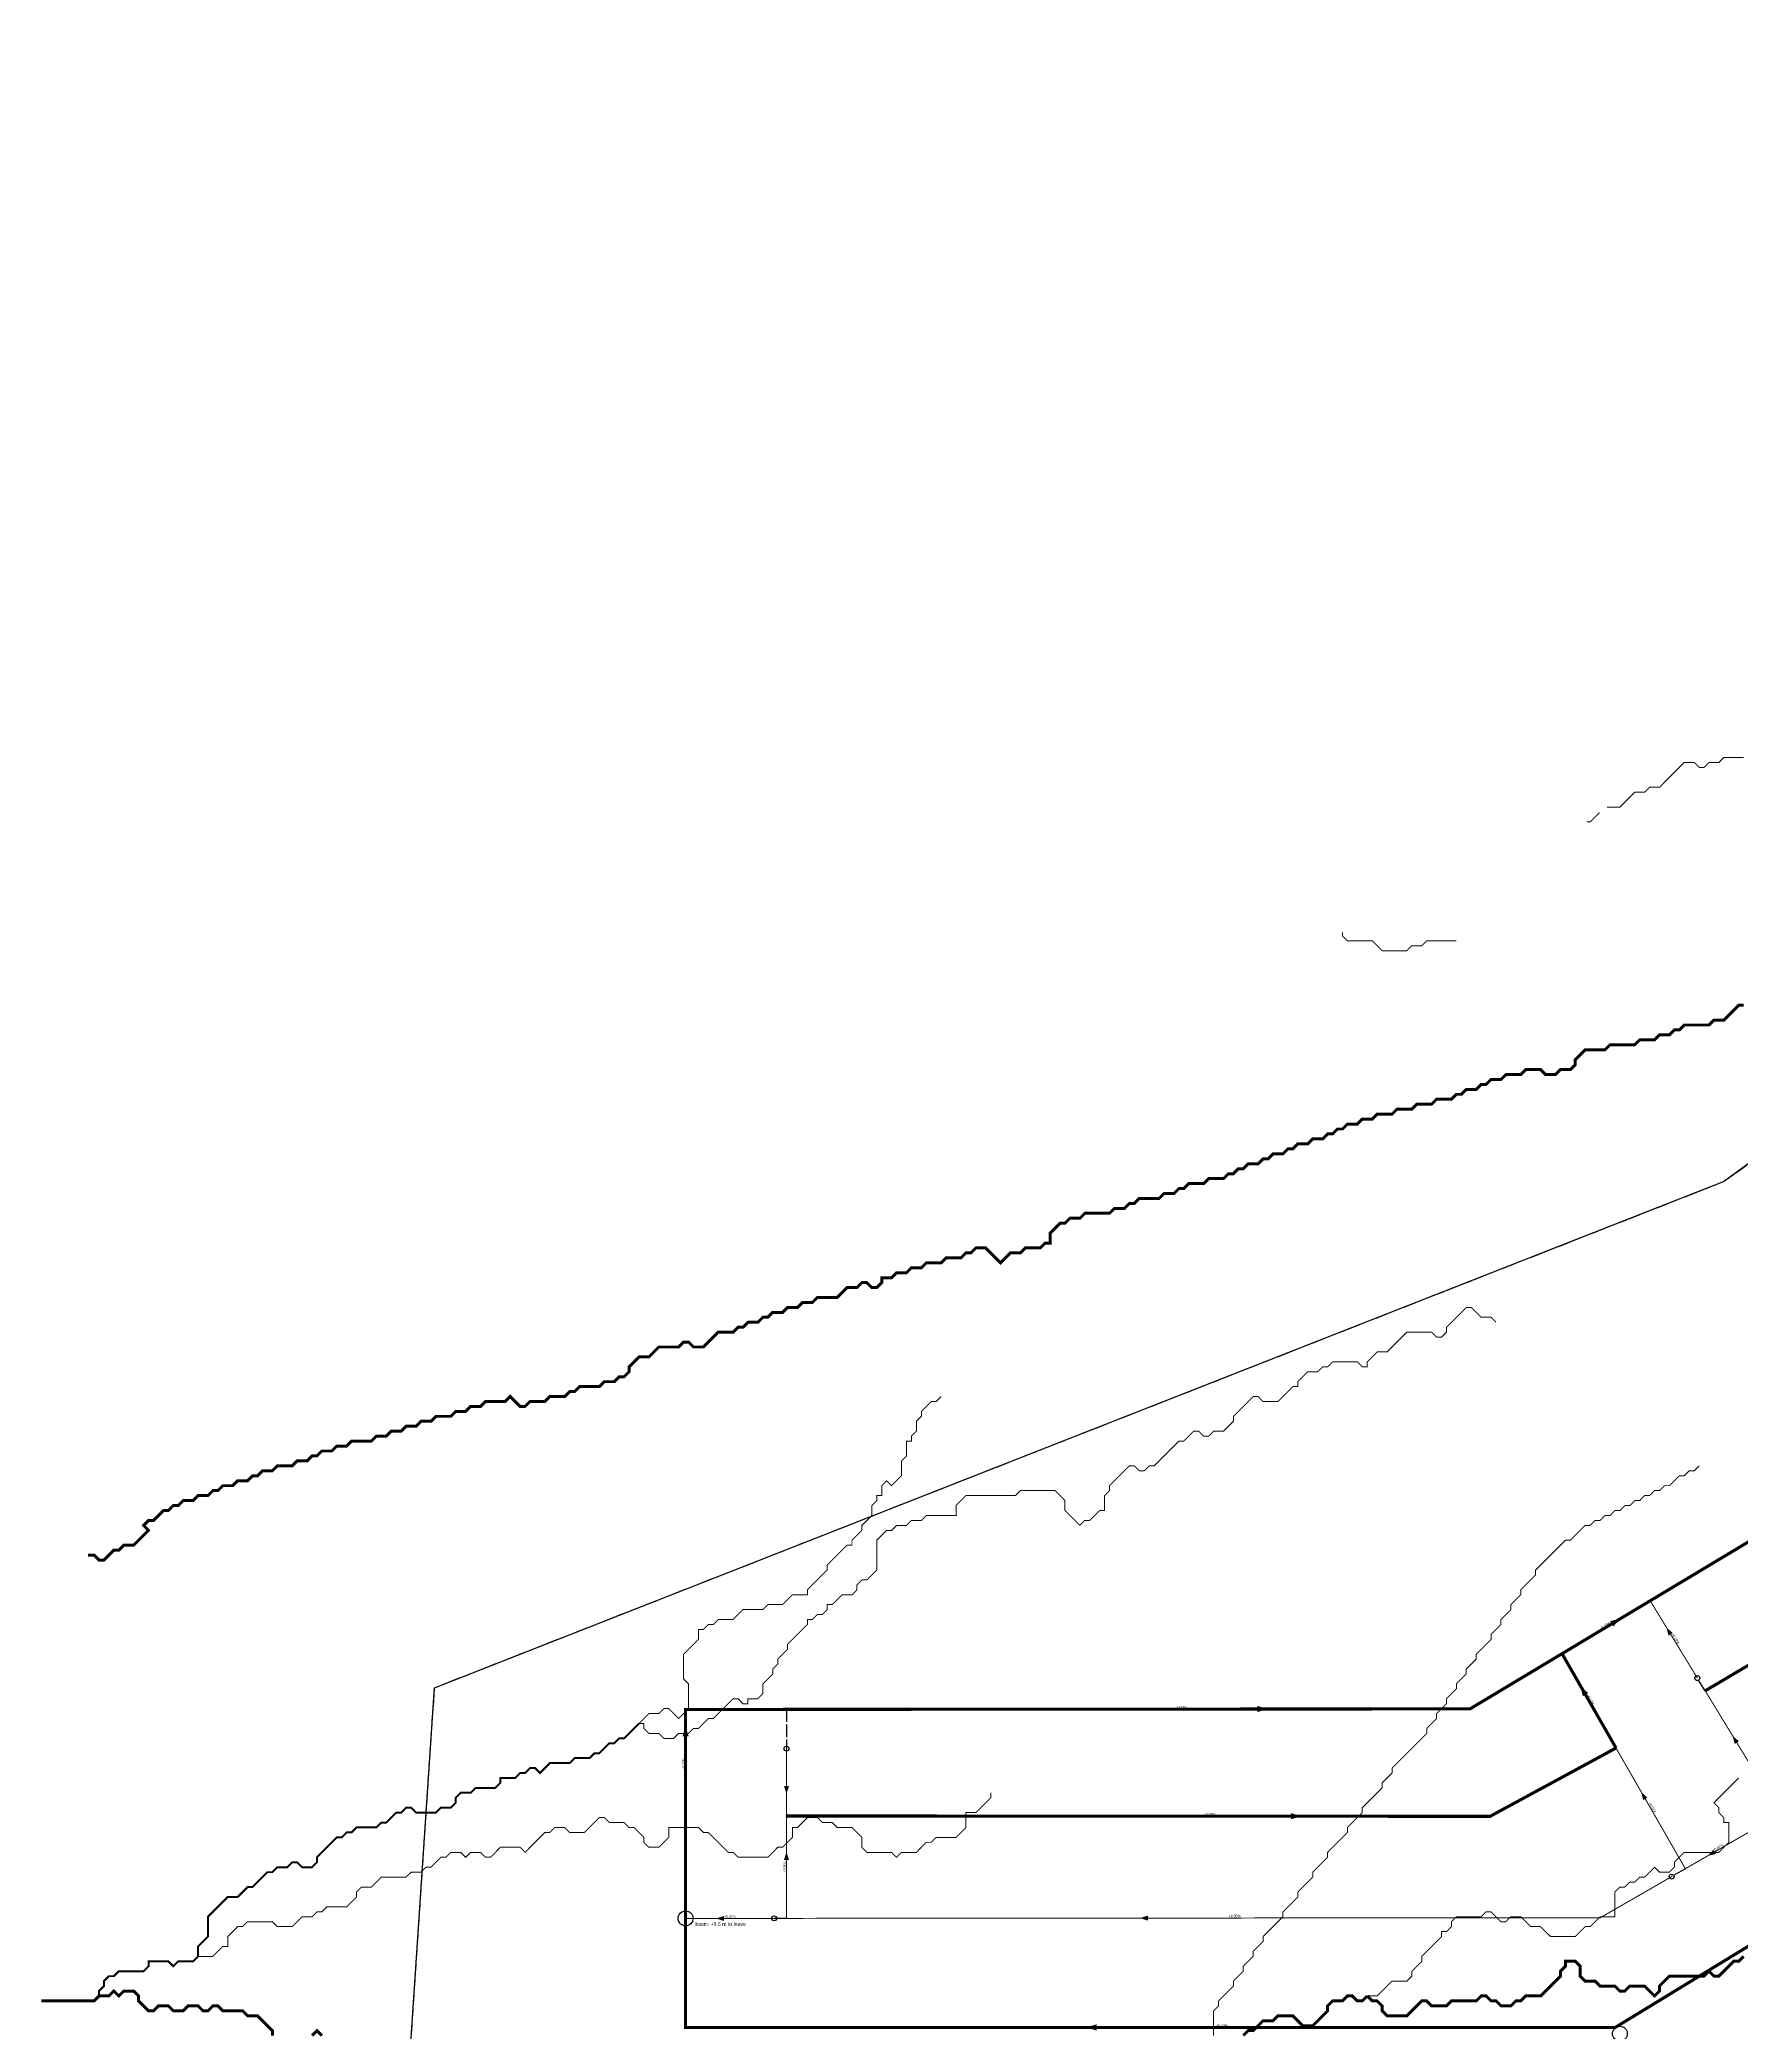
# Model space of a CAD drawing. Header units: metres. Extents: x 442821 to 452274, y 2561971 to 2571293.
# Drawn here: x 442891 to 444265, y 2566071 to 2567680 of the extents above; entities that cross this region are included whole.
import ezdxf
from ezdxf.enums import TextEntityAlignment as Align

# ---------------------------------------------------------------- set-up
doc = ezdxf.new("R2010")
doc.units = ezdxf.units.M
doc.header["$LTSCALE"] = 8
doc.linetypes.add('DASHDOT', pattern=[3.556, 2.54, -0.508, 0, -0.508])
doc.linetypes.add('DASHED', pattern=[1.524, 1.27, -0.254])
for name, color, linetype in [('A_ARROWS', 7, 'Continuous'), ('A_BASINS', 1, 'Continuous'), ('A_BRANCH', 7, 'Continuous'), ('A_CATCHMENTS', 7, 'Continuous'), ('A_ENVELOPE', 3, 'Continuous'), ('A_GRADIENT', 8, 'Continuous'), ('A_HEAD_GAP', 8, 'Continuous'), ('A_HEADS', 8, 'Continuous'), ('A_LATERAL', 7, 'Continuous'), ('A_STREAMS', 5, 'Continuous'), ('A_SUBMAIN', 7, 'Continuous')]:
    doc.layers.add(name, color=color, linetype=linetype)

msp = doc.modelspace()

# ---------------------------------------------------------------- linework, layer by layer
at = {"layer": 'A_ARROWS', "color": 1}
for points in [[(444167.4, 2566404.7), (444161.8, 2566398.4), (444159.2, 2566402.7)], [(444204.7, 2566397.6), (444209.8, 2566393.2), (444206.4, 2566391.1)], [(444135.3, 2566350.4), (444141.5, 2566344.7), (444137.2, 2566342.2)], [(443882.3, 2566331.8), (443874.3, 2566329.3), (443874.3, 2566334.3)], [(443412.6, 2566317.8), (443415.1, 2566309.8), (443410.1, 2566309.8)], [(444258.2, 2566310.1), (444263.2, 2566305.7), (444259.8, 2566303.6)], [(443494.1, 2566263.2), (443492.1, 2566269.6), (443496.1, 2566269.6)], [(444184.4, 2566264.8), (444189.3, 2566260.2), (444185.9, 2566258.2)], [(443909.5, 2566245.2), (443901.5, 2566242.7), (443901.5, 2566247.7)], [(443494.1, 2566216.3), (443496.1, 2566209.9), (443492.1, 2566209.9)], [(444238.2, 2566213.2), (444242.7, 2566218.2), (444244.7, 2566214.7)], [(443437.2, 2566162.6), (443443.6, 2566164.6), (443443.6, 2566160.6)], [(443779.6, 2566162.9), (443786, 2566164.9), (443786, 2566160.9)], [(443736.5, 2566074.6), (443744.5, 2566077.1), (443744.5, 2566072.1)]]:
    msp.add_solid(points, dxfattribs=at)
at = {"layer": 'A_BASINS', "color": 1}
for centre in [(443412.6, 2566162.6), (444167.1, 2566069.5)]:
    msp.add_circle(centre, 6, dxfattribs=at)
at = {"layer": 'A_BRANCH', "color": 1, "linetype": 'DASHED', "const_width": 0.8}
for points in [[(444229.7, 2566356.8), (444191.6, 2566419.2)], [(443494.1, 2566299.8), (443494.1, 2566245.4)], [(444274.2, 2566234), (444220, 2566202.8)], [(444208.9, 2566196.4), (444151.3, 2566163.2), (443494.1, 2566162.7)], [(443484.1, 2566162.7), (443412.6, 2566162.6)]]:
    msp.add_lwpolyline(points, dxfattribs=at)
at = {"layer": 'A_CATCHMENTS', "color": 1, "linetype": 'DASHED'}
msp.add_lwpolyline([(443922.9, 2562555.5), (443114.8, 2564922.9), (443209.9, 2566349), (444250.9, 2566757.8), (444822.5, 2567173.8), (445231.1, 2567163.3), (445231.1, 2567163.3), (445237.1, 2567172.3), (445244.5, 2567184.4), (445255, 2567200.2), (445266.2, 2567216), (445278.3, 2567231.8), (445291.3, 2567247.6), (445305, 2567263.4), (445319.7, 2567279.2), (445363.4, 2567324.2), (445388.2, 2567348.5), (445356, 2567395.9), (445444.1, 2567418.6), (445577.2, 2567680.1), (447425.1, 2567544.9)], dxfattribs=at)
at = {"layer": 'A_ENVELOPE', "color": 3}
msp.add_lwpolyline([(443922.9, 2562555.5), (443114.8, 2564922.9), (443209.9, 2566349), (444250.9, 2566757.8), (445002, 2567304.5), (445444.1, 2567418.6), (445577.2, 2567680.1), (447477.5, 2567541)], dxfattribs=at)
at = {"layer": 'A_HEAD_GAP', "color": 8, "linetype": 'DASHED'}
for points in [[(444236, 2566346.5), (444229.7, 2566356.8)], [(443494.1, 2566331.5), (443494.1, 2566299.8)], [(444220, 2566202.8), (444208.9, 2566196.4)], [(443494.1, 2566162.7), (443484.1, 2566162.7)]]:
    msp.add_lwpolyline(points, dxfattribs=at)
at = {"layer": 'A_HEADS', "color": 1}
for centre in [(444229.7, 2566356.8), (443494.1, 2566299.8), (444208.9, 2566196.4), (443484.1, 2566162.7)]:
    msp.add_circle(centre, 2, dxfattribs=at)
at = {"layer": 'A_LATERAL', "color": 1, "linetype": 'DASHDOT', "const_width": 0.8}
msp.add_lwpolyline([(444296.7, 2566247), (444236, 2566346.5)], dxfattribs=at)
at = {"layer": 'A_LATERAL', "color": 1, "linetype": 'DASHED', "const_width": 0.8}
for points in [[(444220, 2566202.8), (444164, 2566300.3)], [(443494.1, 2566162.7), (443494.1, 2566245.4)]]:
    msp.add_lwpolyline(points, dxfattribs=at)
at = {"layer": 'A_STREAMS', "color": 5}
for points, const_width in [([(444267.1, 2567100.4), (444263.1, 2567100.4), (444259.1, 2567100.4), (444255.1, 2567100.4), (444251.1, 2567100.4), (444247.1, 2567096.4), (444243.1, 2567096.4), (444239.1, 2567096.4), (444235.1, 2567092.4), (444231.1, 2567092.4), (444227.1, 2567096.4), (444223.1, 2567096.4), (444219.1, 2567096.4), (444215.1, 2567092.4), (444211.1, 2567088.4), (444207.1, 2567084.4), (444203.1, 2567080.4), (444199.1, 2567076.3), (444195.1, 2567076.3), (444191.1, 2567076.3), (444187.1, 2567072.3), (444183.1, 2567072.3), (444179.1, 2567072.3), (444175.1, 2567068.3), (444171.1, 2567064.3), (444167.1, 2567060.3), (444163.1, 2567060.3), (444159.1, 2567060.3), (444156.8, 2567060.3)], 0.8), ([(444150.6, 2567055.9), (444147.1, 2567052.3), (444143.1, 2567048.3), (444140.3, 2567048.3)], 0.8), ([(444035.1, 2566952.3), (444031.1, 2566952.3), (444027.1, 2566952.3), (444023.1, 2566952.3), (444019.1, 2566952.3), (444015.1, 2566952.3), (444011.1, 2566952.3), (444007.1, 2566948.3), (444003.1, 2566948.3), (443999.1, 2566948.3), (443995.1, 2566944.3), (443991.1, 2566944.3), (443987.1, 2566944.3), (443983.1, 2566944.3), (443979.1, 2566944.3), (443975.1, 2566944.3), (443971.1, 2566948.3), (443967.1, 2566952.3), (443963.1, 2566952.3), (443959.1, 2566952.3), (443955.1, 2566952.3), (443951.1, 2566952.3), (443947.1, 2566952.3), (443943.1, 2566956.3), (443943.1, 2566959.2)], 0.8), ([(444267.1, 2566900.3), (444263.1, 2566900.3), (444259.1, 2566896.3), (444255.1, 2566892.3), (444251.1, 2566888.3), (444247.1, 2566888.3), (444243.1, 2566888.3), (444239.1, 2566884.3), (444235.1, 2566884.3), (444231.1, 2566884.3), (444227.1, 2566884.3), (444223.1, 2566884.3), (444219.1, 2566884.3), (444215.1, 2566880.3), (444211.1, 2566880.3), (444207.1, 2566876.3), (444203.1, 2566876.3), (444199.1, 2566876.3), (444195.1, 2566872.3), (444191.1, 2566872.3), (444187.1, 2566872.3), (444183.1, 2566872.3), (444179.1, 2566868.3), (444175.1, 2566868.3), (444171.1, 2566868.3), (444167.1, 2566868.3), (444163.1, 2566868.3), (444159.1, 2566868.3), (444155.1, 2566864.3), (444151.1, 2566864.3), (444147.1, 2566864.3), (444143.1, 2566864.3), (444139.1, 2566864.3), (444135.1, 2566860.3), (444131.1, 2566856.3), (444131.1, 2566852.3), (444127.1, 2566848.3), (444123.1, 2566848.3), (444119.1, 2566848.3), (444115.1, 2566844.3), (444111.1, 2566844.3), (444107.1, 2566844.3), (444103.1, 2566848.3), (444099.1, 2566848.3), (444095.1, 2566848.3), (444091.1, 2566848.3), (444087.1, 2566844.3), (444083.1, 2566844.3), (444079.1, 2566844.3), (444075.1, 2566844.3), (444071.1, 2566840.3), (444067.1, 2566840.3), (444063.1, 2566840.3), (444059.1, 2566836.3), (444055.1, 2566836.3), (444051.1, 2566832.3), (444047.1, 2566832.3), (444043.1, 2566832.3), (444039.1, 2566828.3), (444035.1, 2566828.3), (444031.1, 2566824.3), (444027.1, 2566824.3), (444023.1, 2566824.3), (444019.1, 2566824.3), (444015.1, 2566820.3), (444011.1, 2566820.3), (444007.1, 2566820.3), (444003.1, 2566820.3), (443999.1, 2566816.3), (443995.1, 2566816.3), (443991.1, 2566816.3), (443987.1, 2566816.3), (443983.1, 2566812.3), (443979.1, 2566812.3), (443975.1, 2566812.3), (443971.1, 2566812.3), (443967.1, 2566808.3), (443963.1, 2566808.3), (443959.1, 2566808.3), (443955.1, 2566804.3), (443951.1, 2566804.3), (443947.1, 2566804.3), (443943.1, 2566800.3), (443939.1, 2566800.3), (443935.1, 2566796.3), (443931.1, 2566796.3), (443927.1, 2566792.3), (443923.1, 2566792.3), (443919.1, 2566792.3), (443915.1, 2566788.2), (443911, 2566788.2), (443907, 2566788.2), (443903, 2566784.2), (443899, 2566784.2), (443895, 2566780.2), (443891, 2566780.2), (443887, 2566780.2), (443883, 2566776.2), (443879, 2566776.2), (443875, 2566772.2), (443871, 2566772.2), (443867, 2566772.2), (443863, 2566768.2), (443859, 2566768.2), (443855, 2566764.2), (443851, 2566764.2), (443847, 2566760.2), (443843, 2566760.2), (443839, 2566760.2), (443835, 2566760.2), (443831, 2566756.2), (443827, 2566756.2), (443823, 2566756.2), (443819, 2566756.2), (443815, 2566752.2), (443811, 2566752.2), (443807, 2566748.2), (443803, 2566748.2), (443799, 2566748.2), (443795, 2566744.2), (443791, 2566744.2), (443787, 2566744.2), (443783, 2566744.2), (443779, 2566744.2), (443775, 2566740.2), (443771, 2566740.2), (443767, 2566736.2), (443763, 2566736.2), (443759, 2566736.2), (443755, 2566732.2), (443751, 2566732.2), (443747, 2566732.2), (443743, 2566732.2), (443739, 2566732.2), (443735, 2566732.2), (443731, 2566728.2), (443727, 2566728.2), (443723, 2566728.2), (443719, 2566724.2), (443715, 2566724.2), (443711, 2566720.2), (443707, 2566716.2), (443707, 2566712.2), (443707, 2566708.2), (443703, 2566708.2), (443699, 2566704.2), (443695, 2566704.2), (443691, 2566704.2), (443687, 2566704.2), (443683, 2566700.2), (443679, 2566700.2), (443675, 2566700.2), (443671, 2566696.2), (443667, 2566692.2), (443663, 2566696.2), (443659, 2566700.2), (443655, 2566704.2), (443651, 2566704.2), (443647, 2566704.2), (443643, 2566700.2), (443639, 2566700.2), (443635, 2566696.2), (443631, 2566696.2), (443627, 2566696.2), (443623, 2566696.2), (443619, 2566692.2), (443615, 2566692.2), (443611, 2566692.2), (443607, 2566692.2), (443603, 2566688.2), (443599, 2566688.2), (443595, 2566688.2), (443591, 2566684.2), (443587, 2566684.2), (443583, 2566684.2), (443579, 2566680.2), (443575, 2566680.2), (443571, 2566680.2), (443571, 2566676.2), (443567, 2566672.2), (443563, 2566672.2), (443559, 2566676.2), (443555, 2566676.2), (443551, 2566672.2), (443547, 2566672.2), (443543, 2566672.2), (443539, 2566668.2), (443535, 2566664.2), (443531, 2566664.2), (443527, 2566664.2), (443523, 2566664.2), (443519, 2566664.2), (443515, 2566660.2), (443511, 2566660.2), (443507, 2566660.2), (443503, 2566656.2), (443499, 2566656.2), (443495, 2566656.2), (443491, 2566652.2), (443487, 2566652.2), (443483, 2566652.2), (443479, 2566648.2), (443475, 2566648.2), (443471, 2566644.2), (443467, 2566644.2), (443463, 2566644.2), (443459, 2566640.2), (443455, 2566640.2), (443451, 2566636.2), (443447, 2566636.2), (443443, 2566636.2), (443439, 2566636.2), (443435, 2566632.2), (443431, 2566628.2), (443427, 2566624.2), (443423, 2566624.2), (443419, 2566624.2), (443415, 2566628.2), (443411, 2566628.2), (443407, 2566624.2), (443403, 2566624.2), (443399, 2566624.2), (443395, 2566624.2), (443391, 2566624.2), (443387, 2566620.2), (443383, 2566616.2), (443379, 2566616.2), (443375, 2566616.2), (443371, 2566612.2), (443367, 2566608.2), (443367, 2566604.2), (443363, 2566600.2), (443359, 2566600.2), (443355, 2566596.2), (443351, 2566596.2), (443347, 2566596.2), (443343, 2566592.2), (443339, 2566592.2), (443335, 2566592.2), (443331, 2566592.2), (443327, 2566592.2), (443323, 2566588.2), (443319, 2566588.2), (443315, 2566584.2), (443311, 2566584.2), (443307, 2566584.2), (443303, 2566584.2), (443299, 2566580.2), (443295, 2566580.2), (443291, 2566580.2), (443287, 2566580.2), (443283, 2566576.2), (443279, 2566576.2), (443275, 2566580.2), (443271, 2566584.2), (443267, 2566580.2), (443263, 2566580.2), (443259, 2566580.2), (443255, 2566580.2), (443251, 2566580.2), (443247, 2566576.2), (443243, 2566576.2), (443239, 2566576.2), (443235, 2566572.2), (443231, 2566572.2), (443227, 2566572.2), (443223, 2566568.2), (443219, 2566568.2), (443215, 2566568.2), (443211, 2566568.2), (443207, 2566564.2), (443203, 2566564.2), (443199, 2566564.2), (443195, 2566560.2), (443191, 2566560.2), (443186.9, 2566560.2), (443182.9, 2566556.2), (443178.9, 2566556.2), (443174.9, 2566556.2), (443170.9, 2566552.2), (443166.9, 2566552.2), (443162.9, 2566552.2), (443158.9, 2566548.2), (443154.9, 2566548.2), (443150.9, 2566548.2), (443146.9, 2566548.2), (443142.9, 2566548.2), (443138.9, 2566544.2), (443134.9, 2566544.2), (443130.9, 2566544.2), (443126.9, 2566540.2), (443122.9, 2566540.2), (443118.9, 2566540.2), (443114.9, 2566536.2), (443110.9, 2566536.2), (443106.9, 2566532.2), (443102.9, 2566532.2), (443098.9, 2566532.2), (443094.9, 2566528.2), (443090.9, 2566528.2), (443086.9, 2566528.2), (443082.9, 2566528.2), (443078.9, 2566524.2), (443074.9, 2566524.2), (443070.9, 2566524.2), (443066.9, 2566520.2), (443062.9, 2566520.2), (443058.9, 2566516.2), (443054.9, 2566516.2), (443050.9, 2566516.2), (443046.9, 2566512.2), (443042.9, 2566512.2), (443038.9, 2566512.2), (443034.9, 2566508.2), (443030.9, 2566508.2), (443026.9, 2566504.2), (443022.9, 2566504.2), (443018.9, 2566504.2), (443014.9, 2566500.1), (443010.9, 2566500.1), (443006.9, 2566500.1), (443002.9, 2566496.1), (442998.9, 2566496.1), (442994.9, 2566492.1), (442990.9, 2566492.1), (442986.9, 2566488.1), (442982.9, 2566484.1), (442978.9, 2566484.1), (442974.9, 2566480.1), (442978.9, 2566476.1), (442974.9, 2566472.1), (442970.9, 2566468.1), (442966.9, 2566464.1), (442962.9, 2566464.1), (442958.9, 2566464.1), (442954.9, 2566460.1), (442950.9, 2566460.1), (442946.9, 2566456.1), (442942.9, 2566452.1), (442938.9, 2566452.1), (442934.9, 2566456.1), (442930.9, 2566456.1), (442929.9, 2566456.1)], 2.4), ([(444067.1, 2566644.2), (444063.1, 2566648.2), (444059.1, 2566648.2), (444055.1, 2566648.2), (444051.1, 2566652.2), (444047.1, 2566656.2), (444043.1, 2566656.2), (444039.1, 2566652.2), (444035.1, 2566648.2), (444031.1, 2566644.2), (444027.1, 2566640.2), (444027.1, 2566636.2), (444023.1, 2566632.2), (444019.1, 2566632.2), (444015.1, 2566636.2), (444011.1, 2566636.2), (444007.1, 2566636.2), (444003.1, 2566636.2), (443999.1, 2566636.2), (443995.1, 2566636.2), (443991.1, 2566632.2), (443987.1, 2566628.2), (443983.1, 2566624.2), (443979.1, 2566620.2), (443975.1, 2566620.2), (443971.1, 2566620.2), (443967.1, 2566616.2), (443963.1, 2566612.2), (443963.1, 2566608.2), (443959.1, 2566608.2), (443955.1, 2566612.2), (443951.1, 2566612.2), (443947.1, 2566612.2), (443943.1, 2566612.2), (443939.1, 2566612.2), (443935.1, 2566612.2), (443931.1, 2566608.2), (443927.1, 2566608.2), (443923.1, 2566604.2), (443919.1, 2566604.2), (443915.1, 2566604.2), (443911, 2566600.2), (443907, 2566596.2), (443907, 2566592.2), (443903, 2566592.2), (443899, 2566588.2), (443895, 2566584.2), (443891, 2566580.2), (443887, 2566580.2), (443883, 2566580.2), (443879, 2566580.2), (443875, 2566584.2), (443871, 2566584.2), (443867, 2566580.2), (443863, 2566576.2), (443859, 2566572.2), (443855, 2566568.2), (443855, 2566564.2), (443851, 2566560.2), (443847, 2566556.2), (443843, 2566556.2), (443839, 2566556.2), (443835, 2566552.2), (443831, 2566552.2), (443827, 2566556.2), (443823, 2566556.2), (443819, 2566552.2), (443815, 2566548.2), (443811, 2566548.2), (443807, 2566544.2), (443803, 2566540.2), (443799, 2566536.2), (443795, 2566532.2), (443791, 2566528.2), (443787, 2566528.2), (443783, 2566524.2), (443779, 2566524.2), (443775, 2566528.2), (443771, 2566528.2), (443767, 2566524.2), (443763, 2566520.2), (443759, 2566516.2), (443755, 2566512.2), (443755, 2566508.2), (443751, 2566504.2), (443751, 2566500.1), (443751, 2566496.1), (443751, 2566492.1), (443747, 2566492.1), (443743, 2566488.1), (443739, 2566484.1), (443735, 2566484.1), (443731, 2566480.1), (443727, 2566484.1), (443723, 2566488.1), (443719, 2566492.1), (443719, 2566496.1), (443719, 2566500.1), (443715, 2566504.2), (443711, 2566508.2), (443707, 2566508.2), (443703, 2566508.2), (443699, 2566508.2), (443695, 2566508.2), (443691, 2566508.2), (443687, 2566508.2), (443683, 2566508.2), (443679, 2566504.2), (443675, 2566504.2), (443671, 2566504.2), (443667, 2566504.2), (443663, 2566504.2), (443659, 2566504.2), (443655, 2566504.2), (443651, 2566504.2), (443647, 2566504.2), (443643, 2566504.2), (443639, 2566504.2), (443635, 2566500.1), (443631, 2566496.1), (443631, 2566492.1), (443631, 2566488.1), (443627, 2566488.1), (443623, 2566488.1), (443619, 2566488.1), (443615, 2566488.1), (443611, 2566488.1), (443607, 2566488.1), (443603, 2566484.1), (443599, 2566484.1), (443595, 2566484.1), (443591, 2566480.1), (443587, 2566480.1), (443583, 2566480.1), (443579, 2566476.1), (443575, 2566476.1), (443571, 2566472.1), (443567, 2566468.1), (443567, 2566464.1), (443567, 2566460.1), (443567, 2566456.1), (443567, 2566452.1), (443567, 2566448.1), (443567, 2566444.1), (443563, 2566440.1), (443559, 2566436.1), (443555, 2566436.1), (443551, 2566432.1), (443551, 2566428.1), (443547, 2566424.1), (443543, 2566424.1), (443539, 2566424.1), (443535, 2566420.1), (443531, 2566416.1), (443527, 2566416.1), (443527, 2566412.1), (443523, 2566408.1), (443519, 2566408.1), (443515, 2566404.1), (443511, 2566404.1), (443511, 2566400.1), (443507, 2566396.1), (443503, 2566392.1), (443499, 2566388.1), (443495, 2566384.1), (443495, 2566380.1), (443491, 2566376.1), (443487, 2566372.1), (443487, 2566368.1), (443483, 2566364.1), (443483, 2566360.1), (443479, 2566356.1), (443475, 2566352.1), (443475, 2566348.1), (443475, 2566344.1), (443471, 2566340.1), (443467, 2566340.1), (443463, 2566340.1), (443463, 2566336.1), (443459, 2566336.1), (443455, 2566340.1), (443451, 2566340.1), (443447, 2566336.1), (443443, 2566332.1), (443439, 2566328.1), (443435, 2566324.1), (443431, 2566324.1), (443427, 2566320.1), (443423, 2566316.1), (443419, 2566316.1), (443415, 2566312.1), (443411, 2566312.1), (443407, 2566312.1), (443403, 2566308.1), (443399, 2566308.1), (443395, 2566308.1), (443391, 2566312.1), (443387, 2566312.1), (443383, 2566312.1), (443379, 2566316.1), (443379, 2566320.1), (443375, 2566320.1)], 0.8), ([(443619, 2566584.2), (443615, 2566580.2), (443611, 2566580.2), (443607, 2566576.2), (443603, 2566572.2), (443603, 2566568.2), (443599, 2566564.2), (443599, 2566560.2), (443599, 2566556.2), (443595, 2566552.2), (443595, 2566548.2), (443591, 2566548.2), (443591, 2566544.2), (443591, 2566540.2), (443591, 2566536.2), (443587, 2566532.2), (443587, 2566528.2), (443587, 2566524.2), (443587, 2566520.2), (443583, 2566516.2), (443579, 2566512.2), (443575, 2566516.2), (443571, 2566512.2), (443571, 2566508.2), (443571, 2566504.2), (443567, 2566504.2), (443567, 2566500.1), (443563, 2566496.1), (443563, 2566492.1), (443563, 2566488.1), (443559, 2566484.1), (443555, 2566480.1), (443555, 2566476.1), (443551, 2566472.1), (443547, 2566468.1), (443547, 2566464.1), (443543, 2566464.1), (443539, 2566460.1), (443535, 2566456.1), (443531, 2566452.1), (443527, 2566448.1), (443527, 2566444.1), (443523, 2566440.1), (443519, 2566436.1), (443515, 2566432.1), (443511, 2566428.1), (443511, 2566424.1), (443507, 2566424.1), (443503, 2566424.1), (443499, 2566424.1), (443495, 2566420.1), (443491, 2566416.1), (443487, 2566416.1), (443483, 2566416.1), (443479, 2566416.1), (443475, 2566412.1), (443471, 2566412.1), (443467, 2566412.1), (443463, 2566412.1), (443459, 2566412.1), (443455, 2566408.1), (443451, 2566404.1), (443447, 2566404.1), (443443, 2566404.1), (443439, 2566404.1), (443435, 2566400.1), (443431, 2566400.1), (443427, 2566396.1), (443423, 2566396.1), (443423, 2566392.1), (443423, 2566388.1), (443419, 2566384.1), (443415, 2566380.1), (443411, 2566376.1), (443411, 2566372.1), (443411, 2566368.1), (443411, 2566364.1), (443411, 2566360.1), (443411, 2566356.1), (443415, 2566352.1), (443415, 2566348.1), (443415, 2566344.1), (443415, 2566340.1), (443415, 2566336.1), (443415, 2566332.1), (443411, 2566328.1), (443407, 2566324.1), (443403, 2566328.1), (443399, 2566332.1), (443395, 2566332.1), (443391, 2566328.1), (443387, 2566328.1), (443383, 2566328.1), (443379, 2566324.1), (443375, 2566320.1)], 0.8), ([(444231.1, 2566528.2), (444227.1, 2566524.2), (444223.1, 2566524.2), (444219.1, 2566520.2), (444215.1, 2566520.2), (444211.1, 2566516.2), (444207.1, 2566512.2), (444203.1, 2566512.2), (444199.1, 2566508.2), (444195.1, 2566508.2), (444191.1, 2566504.2), (444187.1, 2566504.2), (444183.1, 2566500.1), (444179.1, 2566500.1), (444175.1, 2566496.1), (444171.1, 2566496.1), (444167.1, 2566492.1), (444163.1, 2566492.1), (444159.1, 2566488.1), (444155.1, 2566488.1), (444151.1, 2566484.1), (444147.1, 2566484.1), (444143.1, 2566480.1), (444139.1, 2566480.1), (444135.1, 2566476.1), (444131.1, 2566472.1), (444127.1, 2566468.1), (444123.1, 2566468.1), (444119.1, 2566464.1), (444115.1, 2566460.1), (444111.1, 2566456.1), (444107.1, 2566452.1), (444103.1, 2566448.1), (444099.1, 2566444.1), (444099.1, 2566440.1), (444095.1, 2566436.1), (444091.1, 2566432.1), (444087.1, 2566428.1), (444087.1, 2566424.1), (444083.1, 2566420.1), (444079.1, 2566416.1), (444079.1, 2566412.1), (444075.1, 2566408.1), (444071.1, 2566404.1), (444071.1, 2566400.1), (444067.1, 2566396.1), (444063.1, 2566392.1), (444063.1, 2566388.1), (444059.1, 2566384.1), (444055.1, 2566380.1), (444051.1, 2566376.1), (444051.1, 2566372.1), (444047.1, 2566368.1), (444043.1, 2566364.1), (444043.1, 2566360.1), (444039.1, 2566356.1), (444035.1, 2566352.1), (444035.1, 2566348.1), (444031.1, 2566344.1), (444027.1, 2566340.1), (444027.1, 2566336.1), (444023.1, 2566332.1), (444019.1, 2566328.1), (444019.1, 2566324.1), (444015.1, 2566320.1), (444011.1, 2566316.1), (444011.1, 2566312.1), (444007.1, 2566308.1), (444003.1, 2566304.1), (443999.1, 2566300.1), (443995.1, 2566296.1), (443991.1, 2566292.1), (443987.1, 2566288.1), (443983.1, 2566284.1), (443983.1, 2566280.1), (443979.1, 2566276.1), (443975.1, 2566272.1), (443975.1, 2566268.1), (443971.1, 2566264.1), (443967.1, 2566260.1), (443963.1, 2566256.1), (443959.1, 2566252.1), (443959.1, 2566248.1), (443955.1, 2566244.1), (443951.1, 2566240.1), (443947.1, 2566236.1), (443947.1, 2566232.1), (443943.1, 2566228.1), (443939.1, 2566224.1), (443935.1, 2566220.1), (443931.1, 2566216), (443931.1, 2566212), (443927.1, 2566208), (443923.1, 2566204), (443919.1, 2566200), (443919.1, 2566196), (443915.1, 2566192), (443911, 2566188), (443907, 2566184), (443907, 2566180), (443903, 2566176), (443899, 2566172), (443895, 2566168), (443895, 2566164), (443891, 2566160), (443887, 2566156), (443883, 2566152), (443879, 2566148), (443879, 2566144), (443875, 2566140), (443871, 2566136), (443871, 2566132), (443867, 2566128), (443863, 2566124), (443863, 2566120), (443859, 2566116), (443855, 2566112), (443855, 2566108), (443851, 2566104), (443847, 2566100), (443843, 2566096), (443843, 2566092), (443839, 2566088), (443839, 2566084), (443839, 2566080), (443839, 2566076), (443839, 2566072), (443839, 2566068)], 0.8), ([(443375, 2566320.1), (443371, 2566316.1), (443367, 2566312.1), (443363, 2566308.1), (443359, 2566308.1), (443355, 2566304.1), (443351, 2566304.1), (443347, 2566300.1), (443343, 2566296.1), (443339, 2566296.1), (443335, 2566292.1), (443331, 2566292.1), (443327, 2566292.1), (443323, 2566292.1), (443319, 2566288.1), (443315, 2566288.1), (443311, 2566288.1), (443307, 2566288.1), (443303, 2566288.1), (443299, 2566284.1), (443295, 2566280.1), (443291, 2566284.1), (443287, 2566284.1), (443283, 2566280.1), (443279, 2566280.1), (443275, 2566276.1), (443271, 2566276.1), (443267, 2566276.1), (443263, 2566276.1), (443263, 2566272.1), (443259, 2566268.1), (443255, 2566268.1), (443251, 2566268.1), (443247, 2566268.1), (443243, 2566268.1), (443239, 2566264.1), (443235, 2566264.1), (443231, 2566264.1), (443227, 2566260.1), (443227, 2566256.1), (443223, 2566252.1), (443219, 2566252.1), (443215, 2566252.1), (443211, 2566248.1), (443207, 2566248.1), (443203, 2566248.1), (443199, 2566248.1), (443195, 2566248.1), (443191, 2566252.1), (443186.9, 2566252.1), (443182.9, 2566248.1), (443178.9, 2566248.1), (443174.9, 2566244.1), (443170.9, 2566240.1), (443166.9, 2566240.1), (443162.9, 2566236.1), (443158.9, 2566236.1), (443154.9, 2566236.1), (443150.9, 2566236.1), (443146.9, 2566236.1), (443142.9, 2566232.1), (443138.9, 2566232.1), (443134.9, 2566228.1), (443130.9, 2566228.1), (443126.9, 2566224.1), (443122.9, 2566220.1), (443118.9, 2566216), (443114.9, 2566212), (443114.9, 2566208), (443110.9, 2566204), (443106.9, 2566204), (443102.9, 2566204), (443098.9, 2566208), (443094.9, 2566208), (443090.9, 2566204), (443086.9, 2566204), (443082.9, 2566204), (443078.9, 2566200), (443074.9, 2566200), (443070.9, 2566196), (443066.9, 2566192), (443062.9, 2566188), (443058.9, 2566188), (443054.9, 2566184), (443050.9, 2566180), (443046.9, 2566180), (443042.9, 2566180), (443038.9, 2566176), (443034.9, 2566172), (443030.9, 2566168), (443026.9, 2566164), (443026.9, 2566160), (443026.9, 2566156), (443026.9, 2566152), (443026.9, 2566148), (443022.9, 2566144), (443018.9, 2566140), (443018.9, 2566136), (443018.9, 2566132)], 1.6), ([(443659, 2566264.1), (443659, 2566260.1), (443655, 2566256.1), (443651, 2566252.1), (443647, 2566248.1), (443643, 2566248.1), (443639, 2566248.1), (443639, 2566244.1), (443639, 2566240.1), (443639, 2566236.1), (443635, 2566232.1), (443631, 2566228.1), (443627, 2566228.1), (443623, 2566228.1), (443619, 2566228.1), (443615, 2566228.1), (443611, 2566224.1), (443607, 2566224.1), (443603, 2566220.1), (443599, 2566216), (443595, 2566216), (443591, 2566216), (443587, 2566216), (443583, 2566212), (443579, 2566216), (443575, 2566216), (443571, 2566216), (443567, 2566216), (443563, 2566216), (443559, 2566216), (443555, 2566220.1), (443555, 2566224.1), (443555, 2566228.1), (443551, 2566232.1), (443547, 2566236.1), (443543, 2566236.1), (443539, 2566236.1), (443535, 2566236.1), (443531, 2566240.1), (443527, 2566240.1), (443523, 2566240.1), (443519, 2566244.1), (443515, 2566244.1), (443511, 2566244.1), (443507, 2566240.1), (443503, 2566236.1), (443499, 2566236.1), (443499, 2566232.1), (443499, 2566228.1), (443495, 2566224.1), (443491, 2566220.1), (443487, 2566220.1), (443483, 2566216), (443479, 2566212), (443475, 2566212), (443471, 2566212), (443467, 2566212), (443463, 2566212), (443459, 2566212), (443455, 2566212), (443451, 2566216), (443447, 2566216), (443443, 2566220.1), (443439, 2566224.1), (443435, 2566228.1), (443431, 2566232.1), (443427, 2566232.1), (443423, 2566236.1), (443419, 2566236.1), (443415, 2566236.1), (443411, 2566236.1), (443407, 2566236.1), (443403, 2566236.1), (443399, 2566236.1), (443399, 2566232.1), (443399, 2566228.1), (443395, 2566224.1), (443391, 2566220.1), (443387, 2566220.1), (443383, 2566220.1), (443379, 2566224.1), (443379, 2566228.1), (443375, 2566232.1), (443371, 2566236.1), (443367, 2566236.1), (443363, 2566240.1), (443359, 2566240.1), (443355, 2566240.1), (443351, 2566240.1), (443347, 2566244.1), (443343, 2566244.1), (443339, 2566240.1), (443335, 2566236.1), (443331, 2566232.1), (443327, 2566232.1), (443323, 2566232.1), (443319, 2566232.1), (443315, 2566236.1), (443311, 2566236.1), (443307, 2566236.1), (443303, 2566232.1), (443299, 2566232.1), (443295, 2566228.1), (443291, 2566224.1), (443287, 2566220.1), (443283, 2566216), (443279, 2566220.1), (443275, 2566220.1), (443271, 2566220.1), (443267, 2566220.1), (443263, 2566220.1), (443259, 2566216), (443255, 2566212), (443251, 2566212), (443247, 2566216), (443243, 2566216), (443239, 2566216), (443235, 2566212), (443231, 2566216), (443227, 2566216), (443223, 2566216), (443219, 2566212), (443215, 2566212), (443211, 2566208), (443207, 2566204), (443203, 2566204), (443199, 2566200), (443195, 2566200), (443191, 2566200), (443186.9, 2566196), (443182.9, 2566196), (443178.9, 2566196), (443174.9, 2566196), (443170.9, 2566196), (443166.9, 2566196), (443162.9, 2566192), (443158.9, 2566188), (443154.9, 2566188), (443150.9, 2566188), (443146.9, 2566184), (443146.9, 2566180), (443142.9, 2566176), (443138.9, 2566172), (443134.9, 2566172), (443130.9, 2566172), (443126.9, 2566172), (443122.9, 2566172), (443118.9, 2566168), (443114.9, 2566168), (443110.9, 2566164), (443106.9, 2566164), (443102.9, 2566164), (443098.9, 2566160), (443094.9, 2566156), (443090.9, 2566156), (443086.9, 2566156), (443082.9, 2566156), (443078.9, 2566160), (443074.9, 2566160), (443070.9, 2566160), (443066.9, 2566160), (443062.9, 2566160), (443058.9, 2566160), (443054.9, 2566156), (443050.9, 2566156), (443046.9, 2566152), (443042.9, 2566148), (443042.9, 2566144), (443042.9, 2566140), (443038.9, 2566140), (443034.9, 2566136), (443030.9, 2566132), (443026.9, 2566132), (443022.9, 2566132), (443018.9, 2566132)], 0.8), ([(444263.1, 2566276.1), (444259.1, 2566272.1), (444255.1, 2566268.1), (444251.1, 2566264.1), (444247.1, 2566260.1), (444243.1, 2566256.1), (444247.1, 2566252.1), (444247.1, 2566248.1), (444251.1, 2566244.1), (444251.1, 2566240.1), (444255.1, 2566240.1), (444255.1, 2566236.1), (444255.1, 2566232.1), (444255.1, 2566228.1), (444255.1, 2566224.1), (444251.1, 2566220.1), (444247.1, 2566216), (444243.1, 2566216), (444239.1, 2566216), (444235.1, 2566216), (444231.1, 2566216), (444227.1, 2566216), (444223.1, 2566216), (444219.1, 2566216), (444215.1, 2566212), (444211.1, 2566208), (444211.1, 2566204), (444207.1, 2566200), (444203.1, 2566200), (444199.1, 2566200), (444195.1, 2566204), (444191.1, 2566200), (444187.1, 2566196), (444183.1, 2566196), (444179.1, 2566192), (444175.1, 2566192), (444171.1, 2566188), (444167.1, 2566188), (444163.1, 2566184), (444163.1, 2566180), (444163.1, 2566176), (444163.1, 2566172), (444163.1, 2566168), (444163.1, 2566164), (444159.1, 2566164), (444155.1, 2566164), (444151.1, 2566164), (444147.1, 2566160), (444143.1, 2566156), (444139.1, 2566156), (444135.1, 2566152), (444131.1, 2566148), (444127.1, 2566148), (444123.1, 2566148), (444119.1, 2566148), (444115.1, 2566148), (444111.1, 2566148), (444107.1, 2566152), (444103.1, 2566156), (444099.1, 2566156), (444095.1, 2566156), (444091.1, 2566160), (444087.1, 2566164), (444083.1, 2566164), (444079.1, 2566164), (444075.1, 2566160), (444071.1, 2566160), (444067.1, 2566164), (444063.1, 2566168), (444059.1, 2566168), (444055.1, 2566164), (444051.1, 2566164), (444047.1, 2566164), (444043.1, 2566164), (444039.1, 2566164), (444035.1, 2566164), (444031.1, 2566160), (444031.1, 2566156), (444027.1, 2566152), (444023.1, 2566152), (444023.1, 2566148), (444019.1, 2566144), (444015.1, 2566140), (444011.1, 2566136), (444007.1, 2566132), (444007.1, 2566128), (444003.1, 2566124), (443999.1, 2566120), (443999.1, 2566116), (443995.1, 2566112), (443991.1, 2566112), (443987.1, 2566112), (443983.1, 2566112), (443979.1, 2566108), (443975.1, 2566104), (443971.1, 2566100), (443967.1, 2566100), (443963.1, 2566100)], 0.8), ([(443018.9, 2566132), (443014.9, 2566128), (443010.9, 2566128), (443006.9, 2566128), (443002.9, 2566128), (442998.9, 2566124), (442994.9, 2566128), (442990.9, 2566128), (442986.9, 2566128), (442982.9, 2566128), (442978.9, 2566128), (442978.9, 2566124), (442974.9, 2566120), (442970.9, 2566120), (442966.9, 2566120), (442962.9, 2566120), (442958.9, 2566120), (442954.9, 2566120), (442950.9, 2566116), (442946.9, 2566116), (442942.9, 2566112), (442942.9, 2566108), (442938.9, 2566104), (442938.9, 2566100)], 1.6), ([(444267.1, 2566132), (444263.1, 2566128), (444259.1, 2566128), (444255.1, 2566124), (444251.1, 2566120), (444247.1, 2566116), (444243.1, 2566116), (444239.1, 2566120), (444235.1, 2566116), (444231.1, 2566116), (444227.1, 2566116), (444223.1, 2566116), (444219.1, 2566116), (444215.1, 2566116), (444211.1, 2566116), (444207.1, 2566116), (444203.1, 2566112), (444199.1, 2566108), (444199.1, 2566104), (444195.1, 2566100), (444191.1, 2566104), (444187.1, 2566108), (444183.1, 2566108), (444179.1, 2566108), (444175.1, 2566108), (444171.1, 2566104), (444167.1, 2566104), (444163.1, 2566108), (444159.1, 2566108), (444155.1, 2566108), (444151.1, 2566108), (444147.1, 2566112), (444143.1, 2566112), (444139.1, 2566112), (444135.1, 2566116), (444135.1, 2566120), (444135.1, 2566124), (444131.1, 2566128), (444127.1, 2566128), (444123.1, 2566128), (444123.1, 2566124), (444119.1, 2566120), (444119.1, 2566116), (444115.1, 2566112), (444111.1, 2566108), (444107.1, 2566104), (444103.1, 2566100), (444099.1, 2566100), (444095.1, 2566100), (444091.1, 2566100), (444087.1, 2566096), (444083.1, 2566096), (444079.1, 2566092), (444075.1, 2566092), (444071.1, 2566092), (444067.1, 2566096), (444063.1, 2566096), (444059.1, 2566100), (444055.1, 2566100), (444051.1, 2566096), (444047.1, 2566096), (444043.1, 2566096), (444039.1, 2566096), (444035.1, 2566096), (444031.1, 2566096), (444027.1, 2566092), (444023.1, 2566092), (444019.1, 2566092), (444015.1, 2566092), (444011.1, 2566096), (444007.1, 2566096), (444003.1, 2566092), (443999.1, 2566088), (443995.1, 2566084), (443991.1, 2566084), (443987.1, 2566084), (443983.1, 2566084), (443979.1, 2566084), (443975.1, 2566088), (443975.1, 2566092), (443971.1, 2566096), (443967.1, 2566096), (443963.1, 2566100)], 2.4), ([(442938.9, 2566100), (442934.9, 2566096), (442930.9, 2566096), (442926.9, 2566096), (442922.9, 2566096), (442918.9, 2566096), (442914.9, 2566096), (442910.9, 2566096), (442906.9, 2566096), (442902.9, 2566096), (442898.9, 2566096), (442894.9, 2566096), (442892.3, 2566096)], 2.4), ([(443078.9, 2566068), (443078.9, 2566072), (443074.9, 2566076), (443070.9, 2566080), (443066.9, 2566084), (443062.9, 2566084), (443058.9, 2566084), (443054.9, 2566088), (443050.9, 2566088), (443046.9, 2566088), (443042.9, 2566088), (443038.9, 2566088), (443034.9, 2566092), (443030.9, 2566092), (443026.9, 2566088), (443022.9, 2566088), (443018.9, 2566092), (443014.9, 2566092), (443010.9, 2566092), (443006.9, 2566088), (443002.9, 2566088), (442998.9, 2566088), (442994.9, 2566092), (442990.9, 2566092), (442986.9, 2566092), (442982.9, 2566088), (442978.9, 2566088), (442974.9, 2566092), (442970.9, 2566096), (442970.9, 2566100), (442966.9, 2566104), (442962.9, 2566104), (442958.9, 2566104), (442954.9, 2566100), (442950.9, 2566104), (442946.9, 2566100), (442942.9, 2566100), (442938.9, 2566100)], 2.4), ([(443963.1, 2566100), (443959.1, 2566096), (443955.1, 2566096), (443951.1, 2566100), (443947.1, 2566100), (443943.1, 2566096), (443939.1, 2566096), (443935.1, 2566096), (443931.1, 2566092), (443931.1, 2566088), (443927.1, 2566084), (443923.1, 2566080), (443919.1, 2566076), (443915.1, 2566076), (443911, 2566076), (443907, 2566080), (443903, 2566084), (443899, 2566084), (443895, 2566084), (443891, 2566084), (443887, 2566080), (443883, 2566080), (443879, 2566080), (443875, 2566076), (443871, 2566072), (443867, 2566072), (443863, 2566068)], 2.4), ([(443118.9, 2566068), (443114.9, 2566072), (443110.9, 2566068)], 2.4)]:
    msp.add_lwpolyline(points, dxfattribs=dict(at, const_width=const_width))
at = {"layer": 'A_SUBMAIN', "color": 1, "linetype": 'DASHDOT', "const_width": 2.5}
for points in [[(444191.6, 2566419.2), (444478.5, 2566591.4)], [(444120.4, 2566376.5), (444191.6, 2566419.2)], [(443494.1, 2566331.5), (444046.1, 2566331.9), (444120.4, 2566376.5)], [(444164, 2566300.3), (444120.4, 2566376.5)], [(444236, 2566346.5), (444306.7, 2566388.3)], [(443412.6, 2566162.6), (443412.6, 2566331.4), (443494.1, 2566331.5)], [(443494.1, 2566245.4), (444062.3, 2566245.1), (444164, 2566300.3)]]:
    msp.add_lwpolyline(points, dxfattribs=at)
at = {"layer": 'A_SUBMAIN', "color": 1, "linetype": 'DASHED', "const_width": 2.5}
msp.add_lwpolyline([(444337.2, 2566180.7), (444163.4, 2566074.6), (443412.6, 2566074.6), (443412.6, 2566162.6)], dxfattribs=at)

# ---------------------------------------------------------------- texts
at = {"layer": 'A_BASINS', "color": 1}
msp.add_text('basin: +6.5 m to leave', height=3, dxfattribs=at).set_placement((443420.6, 2566156.6))
at = {"layer": 'A_GRADIENT', "color": 1}
for s, rotation, p in [('-0.46%', 30.9659, (444156, 2566397.8)), ('+0.20%', 301.4092, (444210.6, 2566388)), ('-0.14%', 299.8256, (444142.2, 2566338.4)), ('-0.37%', 0.0484, (443813.4, 2566331.7)), ('-0.27%', 90, (443412.6, 2566287.8)), ('-0.37%', -0.0376, (443836.1, 2566245.2)), ('+0.01%', 299.8256, (444192, 2566251.5)), ('+0.47%', 29.9567, (444247.1, 2566218.4)), ('-0.08%', 90, (443494.1, 2566204.1)), ('+0.37%', 0.0436, (443448.4, 2566162.6)), ('+0.35%', 0.0436, (443856, 2566163)), ('+0.33%', 360, (443845.8, 2566074.6))]:
    msp.add_text(s, height=2, rotation=rotation, dxfattribs=at).set_placement(p, align=Align.BOTTOM_CENTER)

doc.saveas('drawing.dxf')
